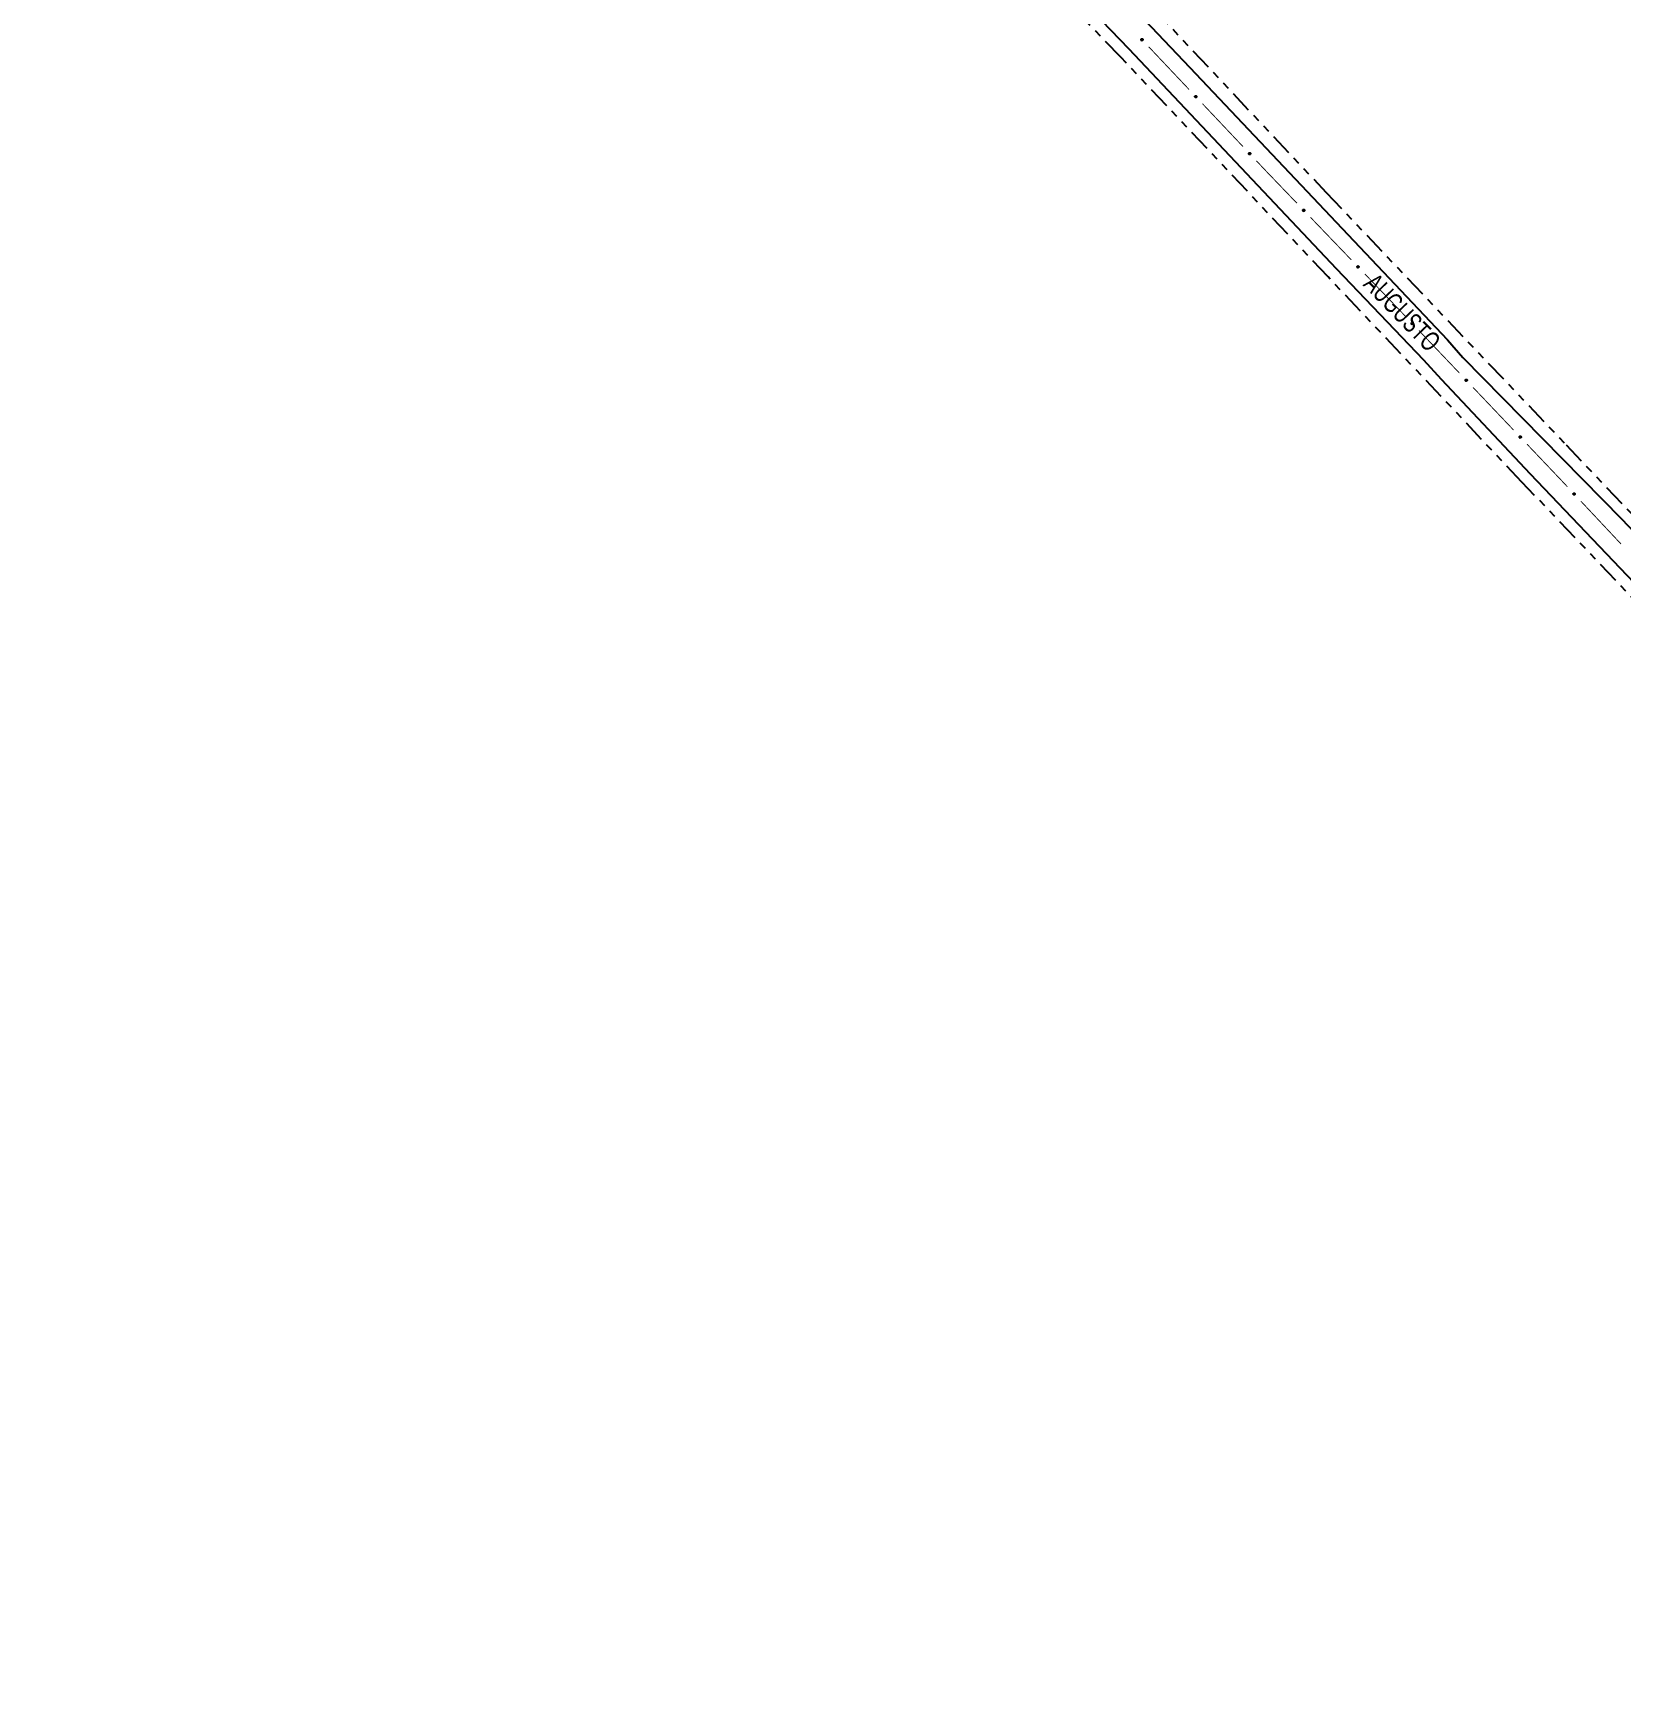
# Model space of a CAD drawing. Extents: x 208948 to 212966, y 4875285 to 4878160.
# Drawn here: x 212018.8 to 212343, y 4876162.8 to 4876503.2 of the extents above; entities that cross this region are included whole.
import ezdxf

# ---------------------------------------------------------------- set-up
doc = ezdxf.new("R2010")
doc.units = 0
doc.header["$LTSCALE"] = 1.5
doc.header["$MEASUREMENT"] = 0
doc.linetypes.add('TRACO_25', pattern=[8, 3, -1, 1, -1, 1, -1])
for name, color, linetype in [('SV-EIXO-ROD-ESTR', 7, 'CONTINUOUS'), ('SV-FX-DOM-EST', 20, 'CONTINUOUS'), ('SV-ROD-ESTADUAIS', 20, 'CONTINUOUS'), ('SV-TXT-ROD-EST', 7, 'CONTINUOUS')]:
    doc.layers.add(name, color=color, linetype=linetype)
doc.styles.add('ARIAL', font='ARIAL.SHX')

msp = doc.modelspace()

# ---------------------------------------------------------------- linework, layer by layer
at = {"layer": 'SV-EIXO-ROD-ESTR'}
for points in [[(212245.050788, 4876502.092225), (212245.099691, 4876502.091516), (212245.141576, 4876502.080906), (212245.173963, 4876502.062002), (212245.198227, 4876502.037835), (212245.220266, 4876502.010315), (212245.236364, 4876501.977667), (212245.246204, 4876501.937473), (212245.245837, 4876501.888411), (212245.232149, 4876501.846219), (212245.215314, 4876501.813475), (212245.191571, 4876501.786723), (212245.164478, 4876501.765762), (212245.130012, 4876501.750162), (212245.089182, 4876501.740587), (212245.039857, 4876501.74215), (212244.998866, 4876501.752833), (212244.96802, 4876501.77194), (212244.941276, 4876501.79598), (212244.919113, 4876501.824346), (212244.903496, 4876501.856485), (212244.89393, 4876501.897612), (212244.896118, 4876501.946275), (212244.906306, 4876501.98728), (212244.924975, 4876502.018387), (212244.949236, 4876502.044183), (212244.976569, 4876502.066623), (212245.008714, 4876502.084171), (212245.050788, 4876502.092225)], [(212256.035536, 4876490.458854), (212256.084439, 4876490.458145), (212256.126324, 4876490.447535), (212256.158711, 4876490.428631), (212256.182975, 4876490.404464), (212256.205014, 4876490.376944), (212256.221111, 4876490.344296), (212256.230952, 4876490.304102), (212256.230585, 4876490.255041), (212256.216896, 4876490.212848), (212256.200062, 4876490.180104), (212256.176319, 4876490.153352), (212256.149225, 4876490.132391), (212256.114759, 4876490.116791), (212256.07393, 4876490.107216), (212256.024605, 4876490.108779), (212255.983614, 4876490.119462), (212255.952767, 4876490.138569), (212255.926024, 4876490.16261), (212255.903861, 4876490.190975), (212255.888244, 4876490.223114), (212255.878678, 4876490.264241), (212255.880866, 4876490.312904), (212255.891054, 4876490.353909), (212255.909723, 4876490.385016), (212255.933983, 4876490.410812), (212255.961317, 4876490.433252), (212255.993462, 4876490.450801), (212256.035536, 4876490.458854)], [(212267.020283, 4876478.825483), (212267.069187, 4876478.824774), (212267.111071, 4876478.814164), (212267.143459, 4876478.79526), (212267.167723, 4876478.771093), (212267.189761, 4876478.743573), (212267.205859, 4876478.710925), (212267.215699, 4876478.670731), (212267.215332, 4876478.62167), (212267.201644, 4876478.579477), (212267.18481, 4876478.546733), (212267.161066, 4876478.519981), (212267.133973, 4876478.49902), (212267.099507, 4876478.48342), (212267.058677, 4876478.473845), (212267.009353, 4876478.475408), (212266.968361, 4876478.486091), (212266.937515, 4876478.505198), (212266.910771, 4876478.529239), (212266.888609, 4876478.557604), (212266.872991, 4876478.589743), (212266.863425, 4876478.63087), (212266.865613, 4876478.679533), (212266.875801, 4876478.720538), (212266.89447, 4876478.751645), (212266.918731, 4876478.777441), (212266.946065, 4876478.799881), (212266.97821, 4876478.81743), (212267.020283, 4876478.825483)], [(212278.068055, 4876467.253363), (212278.116962, 4876467.253056), (212278.158933, 4876467.242791), (212278.191474, 4876467.224154), (212278.215936, 4876467.200187), (212278.2382, 4876467.172849), (212278.254566, 4876467.140334), (212278.264736, 4876467.100223), (212278.264773, 4876467.05116), (212278.251431, 4876467.008856), (212278.234867, 4876466.975975), (212278.211344, 4876466.949029), (212278.184424, 4876466.927846), (212278.150087, 4876466.911963), (212278.109338, 4876466.902053), (212278.060002, 4876466.90321), (212278.018924, 4876466.913556), (212277.987922, 4876466.932409), (212277.960982, 4876466.956229), (212277.938587, 4876466.984411), (212277.922706, 4876467.016421), (212277.912802, 4876467.057467), (212277.91459, 4876467.106147), (212277.92444, 4876467.147235), (212277.942853, 4876467.178494), (212277.966901, 4876467.204488), (212277.994049, 4876467.227152), (212278.026049, 4876467.244964), (212278.068055, 4876467.253363)], [(212289.148057, 4876455.710679), (212289.196964, 4876455.710372), (212289.238935, 4876455.700107), (212289.271477, 4876455.68147), (212289.295939, 4876455.657503), (212289.318203, 4876455.630165), (212289.334568, 4876455.597651), (212289.344739, 4876455.557539), (212289.344775, 4876455.508476), (212289.331434, 4876455.466172), (212289.314869, 4876455.433291), (212289.291346, 4876455.406345), (212289.264426, 4876455.385162), (212289.23009, 4876455.369279), (212289.18934, 4876455.359369), (212289.140005, 4876455.360527), (212289.098927, 4876455.370872), (212289.067924, 4876455.389725), (212289.040984, 4876455.413545), (212289.018589, 4876455.441727), (212289.002708, 4876455.473737), (212288.992804, 4876455.514784), (212288.994592, 4876455.563463), (212289.004443, 4876455.604551), (212289.022855, 4876455.63581), (212289.046903, 4876455.661805), (212289.074051, 4876455.684469), (212289.106051, 4876455.702281), (212289.148057, 4876455.710679)], [(212300.217319, 4876444.156989), (212300.266224, 4876444.156442), (212300.308144, 4876444.145971), (212300.340594, 4876444.127175), (212300.364937, 4876444.103088), (212300.387067, 4876444.075641), (212300.403273, 4876444.043046), (212300.413246, 4876444.002885), (212300.413042, 4876443.953823), (212300.399493, 4876443.911585), (212300.382767, 4876443.878786), (212300.359113, 4876443.851955), (212300.332089, 4876443.830904), (212300.297675, 4876443.81519), (212300.256877, 4876443.80548), (212300.207548, 4876443.80688), (212300.166521, 4876443.817427), (212300.135612, 4876443.836432), (212300.108789, 4876443.860383), (212300.086532, 4876443.888675), (212300.070808, 4876443.920763), (212300.061106, 4876443.961857), (212300.063133, 4876444.010527), (212300.073185, 4876444.051566), (212300.091751, 4876444.082735), (212300.115926, 4876444.108611), (212300.143185, 4876444.131142), (212300.175272, 4876444.148796), (212300.217319, 4876444.156989)], [(212311.240541, 4876432.560068), (212311.289446, 4876432.559521), (212311.331366, 4876432.54905), (212311.363815, 4876432.530253), (212311.388159, 4876432.506167), (212311.410289, 4876432.47872), (212311.426495, 4876432.446125), (212311.436468, 4876432.405964), (212311.436264, 4876432.356902), (212311.422715, 4876432.314664), (212311.405989, 4876432.281864), (212311.382335, 4876432.255034), (212311.355311, 4876432.233983), (212311.320897, 4876432.218269), (212311.280099, 4876432.208559), (212311.23077, 4876432.209959), (212311.189743, 4876432.220506), (212311.158834, 4876432.239511), (212311.132011, 4876432.263462), (212311.109754, 4876432.291754), (212311.09403, 4876432.323842), (212311.084328, 4876432.364936), (212311.086355, 4876432.413606), (212311.096407, 4876432.454645), (212311.114973, 4876432.485813), (212311.139148, 4876432.51169), (212311.166407, 4876432.53422), (212311.198494, 4876432.551875), (212311.240541, 4876432.560068)], [(212322.263762, 4876420.963147), (212322.312668, 4876420.962599), (212322.354588, 4876420.952129), (212322.387037, 4876420.933332), (212322.411381, 4876420.909246), (212322.433511, 4876420.881799), (212322.449717, 4876420.849204), (212322.45969, 4876420.809043), (212322.459485, 4876420.75998), (212322.445937, 4876420.717743), (212322.429211, 4876420.684943), (212322.405556, 4876420.658113), (212322.378533, 4876420.637062), (212322.344119, 4876420.621348), (212322.303321, 4876420.611638), (212322.253992, 4876420.613038), (212322.212965, 4876420.623585), (212322.182055, 4876420.64259), (212322.155232, 4876420.666541), (212322.132976, 4876420.694833), (212322.117252, 4876420.726921), (212322.10755, 4876420.768015), (212322.109577, 4876420.816685), (212322.119629, 4876420.857724), (212322.138195, 4876420.888892), (212322.16237, 4876420.914769), (212322.189629, 4876420.937299), (212322.221716, 4876420.954954), (212322.263762, 4876420.963147)], [(212333.266516, 4876409.345844), (212333.315416, 4876409.344953), (212333.357262, 4876409.334189), (212333.389579, 4876409.315165), (212333.413753, 4876409.290908), (212333.435689, 4876409.263307), (212333.451666, 4876409.230599), (212333.461357, 4876409.190369), (212333.460809, 4876409.141309), (212333.446964, 4876409.099168), (212333.430009, 4876409.066486), (212333.406166, 4876409.039823), (212333.378996, 4876409.018962), (212333.344472, 4876409.003489), (212333.303607, 4876408.994066), (212333.254289, 4876408.995812), (212333.213337, 4876409.006647), (212333.182562, 4876409.025868), (212333.155907, 4876409.050007), (212333.13385, 4876409.078455), (212333.118352, 4876409.110652), (212333.108938, 4876409.151813), (212333.111306, 4876409.200468), (212333.121646, 4876409.241435), (212333.14043, 4876409.272472), (212333.164786, 4876409.298179), (212333.192203, 4876409.320517), (212333.224413, 4876409.337946), (212333.266516, 4876409.345844)]]:
    msp.add_lwpolyline(points, close=True, dxfattribs=at)
for points in [[(212244.89393, 4876501.897612), (212245.089182, 4876501.740587)], [(212244.896118, 4876501.946275), (212245.130012, 4876501.750162)], [(212244.898772, 4876501.920202), (212245.107135, 4876501.747236)], [(212244.901974, 4876501.964512), (212245.143235, 4876501.76068)], [(212244.903496, 4876501.856485), (212245.039857, 4876501.74215)], [(212244.904224, 4876501.874678), (212245.058856, 4876501.74669)], [(212244.906306, 4876501.98728), (212245.164478, 4876501.765762)], [(212244.914746, 4876501.837696), (212245.014601, 4876501.751821)], [(212244.917464, 4876501.999782), (212245.175588, 4876501.778092)], [(212244.919113, 4876501.824346), (212244.998866, 4876501.752833)], [(212244.924975, 4876502.018387), (212245.191571, 4876501.786723)], [(212244.938575, 4876502.0291), (212245.200335, 4876501.799584)], [(212244.949236, 4876502.044183), (212245.215314, 4876501.813475)], [(212244.966299, 4876502.053402), (212245.221613, 4876501.834688)], [(212244.976569, 4876502.066623), (212245.232149, 4876501.846219)], [(212244.995786, 4876502.071861), (212245.236166, 4876501.87095)], [(212245.008714, 4876502.084171), (212245.245837, 4876501.888411)], [(212245.029021, 4876502.086352), (212245.242233, 4876501.914213)], [(212245.050788, 4876502.092225), (212245.246204, 4876501.937473)], [(212245.07741, 4876502.090756), (212245.2359, 4876501.962658)], [(212245.099691, 4876502.091516), (212245.236364, 4876501.977667)], [(212245.123594, 4876502.085571), (212245.22152, 4876501.99975)], [(212245.141576, 4876502.080906), (212245.220266, 4876502.010315)], [(212255.886721, 4876490.331141), (212256.127982, 4876490.127309)], [(212255.891054, 4876490.353909), (212256.149225, 4876490.132391)], [(212255.902212, 4876490.366411), (212256.160335, 4876490.144721)], [(212255.909723, 4876490.385016), (212256.176319, 4876490.153352)], [(212255.923323, 4876490.395729), (212256.185083, 4876490.166213)], [(212255.933983, 4876490.410812), (212256.200062, 4876490.180104)], [(212255.951047, 4876490.420031), (212256.20636, 4876490.201317)], [(212255.961317, 4876490.433252), (212256.216896, 4876490.212848)], [(212255.980534, 4876490.43849), (212256.220914, 4876490.23758)], [(212255.993462, 4876490.450801), (212256.230585, 4876490.255041)], [(212256.013769, 4876490.452981), (212256.226981, 4876490.280842)], [(212256.035536, 4876490.458854), (212256.230952, 4876490.304102)], [(212256.062158, 4876490.457385), (212256.220648, 4876490.329287)], [(212256.084439, 4876490.458145), (212256.221111, 4876490.344296)], [(212256.108342, 4876490.4522), (212256.206268, 4876490.366379)], [(212256.126324, 4876490.447535), (212256.205014, 4876490.376944)], [(212255.878678, 4876490.264241), (212256.07393, 4876490.107216)], [(212255.880866, 4876490.312904), (212256.114759, 4876490.116791)], [(212255.88352, 4876490.286831), (212256.091882, 4876490.113866)], [(212255.888244, 4876490.223114), (212256.024605, 4876490.108779)], [(212255.888971, 4876490.241307), (212256.043604, 4876490.11332)], [(212255.899494, 4876490.204326), (212255.999349, 4876490.11845)], [(212255.903861, 4876490.190975), (212255.983614, 4876490.119462)], [(212266.863425, 4876478.63087), (212267.058677, 4876478.473845)], [(212266.865613, 4876478.679533), (212267.099507, 4876478.48342)], [(212266.868268, 4876478.65346), (212267.07663, 4876478.480495)], [(212266.871469, 4876478.69777), (212267.11273, 4876478.493938)], [(212266.872991, 4876478.589743), (212267.009353, 4876478.475408)], [(212266.873719, 4876478.607936), (212267.028351, 4876478.479949)], [(212266.875801, 4876478.720538), (212267.133973, 4876478.49902)], [(212266.884242, 4876478.570955), (212266.984097, 4876478.485079)], [(212266.886959, 4876478.73304), (212267.145083, 4876478.51135)], [(212266.888609, 4876478.557604), (212266.968361, 4876478.486091)], [(212266.89447, 4876478.751645), (212267.161066, 4876478.519981)], [(212266.90807, 4876478.762358), (212267.169831, 4876478.532842)], [(212266.918731, 4876478.777441), (212267.18481, 4876478.546733)], [(212266.935795, 4876478.78666), (212267.191108, 4876478.567946)], [(212266.946065, 4876478.799881), (212267.201644, 4876478.579477)], [(212266.965282, 4876478.805119), (212267.205662, 4876478.604209)], [(212266.97821, 4876478.81743), (212267.215332, 4876478.62167)], [(212266.998516, 4876478.81961), (212267.211728, 4876478.647471)], [(212267.020283, 4876478.825483), (212267.215699, 4876478.670731)], [(212267.046905, 4876478.824014), (212267.205396, 4876478.695916)], [(212267.069187, 4876478.824774), (212267.205859, 4876478.710925)], [(212267.093089, 4876478.818829), (212267.191015, 4876478.733008)], [(212267.111071, 4876478.814164), (212267.189761, 4876478.743573)], [(212277.912802, 4876467.057467), (212278.109338, 4876466.902053)], [(212277.91459, 4876467.106147), (212278.150087, 4876466.911963)], [(212277.917458, 4876467.080096), (212278.127235, 4876466.90885)], [(212277.920295, 4876467.124431), (212278.163224, 4876466.92259)], [(212277.922706, 4876467.016421), (212278.060002, 4876466.90321)], [(212277.923284, 4876467.034619), (212278.078963, 4876466.907907)], [(212277.92444, 4876467.147235), (212278.184424, 4876466.927846)], [(212277.93411, 4876466.997725), (212278.034667, 4876466.912673)], [(212277.935495, 4876467.159828), (212278.195432, 4876466.940267)], [(212277.938587, 4876466.984411), (212278.018924, 4876466.913556)], [(212277.942853, 4876467.178494), (212278.211344, 4876466.949029)], [(212277.956365, 4876467.189318), (212278.220003, 4876466.961961)], [(212277.966901, 4876467.204488), (212278.234867, 4876466.975975)], [(212277.983888, 4876467.213847), (212278.240991, 4876466.997239)], [(212277.994049, 4876467.227152), (212278.251431, 4876467.008856)], [(212278.013223, 4876467.232548), (212278.255246, 4876467.03362)], [(212278.026049, 4876467.244964), (212278.264773, 4876467.05116)], [(212278.046337, 4876467.247312), (212278.260957, 4876467.076931)], [(212278.068055, 4876467.253363), (212278.264736, 4876467.100223)], [(212278.094688, 4876467.252113), (212278.254226, 4876467.125322)], [(212278.116962, 4876467.253056), (212278.254566, 4876467.140334)], [(212278.140913, 4876467.247308), (212278.239541, 4876467.162295)], [(212278.158933, 4876467.242791), (212278.2382, 4876467.172849)], [(212288.992804, 4876455.514784), (212289.18934, 4876455.359369)], [(212288.994592, 4876455.563463), (212289.23009, 4876455.369279)], [(212288.997461, 4876455.537413), (212289.207238, 4876455.366166)], [(212289.000298, 4876455.581747), (212289.243226, 4876455.379906)], [(212289.002708, 4876455.473737), (212289.140005, 4876455.360527)], [(212289.003286, 4876455.491935), (212289.158965, 4876455.365223)], [(212289.004443, 4876455.604551), (212289.264426, 4876455.385162)], [(212289.014112, 4876455.455041), (212289.11467, 4876455.369989)], [(212289.015497, 4876455.617144), (212289.275435, 4876455.397583)], [(212289.018589, 4876455.441727), (212289.098927, 4876455.370872)], [(212289.022855, 4876455.63581), (212289.291346, 4876455.406345)], [(212289.036367, 4876455.646634), (212289.300005, 4876455.419277)], [(212289.046903, 4876455.661805), (212289.314869, 4876455.433291)], [(212289.06389, 4876455.671163), (212289.320993, 4876455.454555)], [(212289.074051, 4876455.684469), (212289.331434, 4876455.466172)], [(212289.093225, 4876455.689864), (212289.335248, 4876455.490936)], [(212289.106051, 4876455.702281), (212289.344775, 4876455.508476)], [(212289.126339, 4876455.704628), (212289.340959, 4876455.534248)], [(212289.148057, 4876455.710679), (212289.344739, 4876455.557539)], [(212289.17469, 4876455.70943), (212289.334228, 4876455.582638)], [(212289.196964, 4876455.710372), (212289.334568, 4876455.597651)], [(212289.220915, 4876455.704624), (212289.319543, 4876455.619611)], [(212289.238935, 4876455.700107), (212289.318203, 4876455.630165)], [(212300.061106, 4876443.961857), (212300.256877, 4876443.80548)], [(212300.063133, 4876444.010527), (212300.297675, 4876443.81519)], [(212300.065874, 4876443.984463), (212300.274808, 4876443.812189)], [(212300.068928, 4876444.028784), (212300.310863, 4876443.825752)], [(212300.070808, 4876443.920763), (212300.207548, 4876443.80688)], [(212300.071476, 4876443.938958), (212300.226531, 4876443.811483)], [(212300.073185, 4876444.051566), (212300.332089, 4876443.830904)], [(212300.082121, 4876443.902011), (212300.18226, 4876443.816467)], [(212300.084302, 4876444.064105), (212300.343158, 4876443.843272)], [(212300.086532, 4876443.888675), (212300.166521, 4876443.817427)], [(212300.091751, 4876444.082735), (212300.359113, 4876443.851955)], [(212300.105316, 4876444.093493), (212300.367835, 4876443.864845)], [(212300.115926, 4876444.108611), (212300.382767, 4876443.878786)], [(212300.132959, 4876444.117886), (212300.388995, 4876443.900019)], [(212300.143185, 4876444.131142), (212300.399493, 4876443.911585)], [(212300.162385, 4876444.136443), (212300.403429, 4876443.93633)], [(212300.175272, 4876444.148796), (212300.413042, 4876443.953823)], [(212300.195571, 4876444.151044), (212300.409352, 4876443.979612)], [(212300.217319, 4876444.156989), (212300.413246, 4876444.002885)], [(212300.243946, 4876444.155608), (212300.402859, 4876444.028036)], [(212300.266224, 4876444.156442), (212300.403273, 4876444.043046)], [(212300.290146, 4876444.150576), (212300.388356, 4876444.06508)], [(212300.308144, 4876444.145971), (212300.387067, 4876444.075641)], [(212311.107523, 4876432.467184), (212311.36638, 4876432.24635)], [(212311.114973, 4876432.485813), (212311.382335, 4876432.255034)], [(212311.128537, 4876432.496571), (212311.391057, 4876432.267923)], [(212311.139148, 4876432.51169), (212311.405989, 4876432.281864)], [(212311.156181, 4876432.520965), (212311.412217, 4876432.303098)], [(212311.166407, 4876432.53422), (212311.422715, 4876432.314664)], [(212311.185607, 4876432.539522), (212311.426651, 4876432.339409)], [(212311.198494, 4876432.551875), (212311.436264, 4876432.356902)], [(212311.218793, 4876432.554123), (212311.432574, 4876432.382691)], [(212311.240541, 4876432.560068), (212311.436468, 4876432.405964)], [(212311.267167, 4876432.558687), (212311.426081, 4876432.431115)], [(212311.289446, 4876432.559521), (212311.426495, 4876432.446125)], [(212311.313368, 4876432.553655), (212311.411578, 4876432.468159)], [(212311.331366, 4876432.54905), (212311.410289, 4876432.47872)], [(212311.084328, 4876432.364936), (212311.280099, 4876432.208559)], [(212311.086355, 4876432.413606), (212311.320897, 4876432.218269)], [(212311.089096, 4876432.387542), (212311.29803, 4876432.215268)], [(212311.09215, 4876432.431863), (212311.334085, 4876432.228831)], [(212311.09403, 4876432.323842), (212311.23077, 4876432.209959)], [(212311.094698, 4876432.342037), (212311.249753, 4876432.214562)], [(212311.096407, 4876432.454645), (212311.355311, 4876432.233983)], [(212311.105343, 4876432.30509), (212311.205481, 4876432.219546)], [(212311.109754, 4876432.291754), (212311.189743, 4876432.220506)], [(212322.10755, 4876420.768015), (212322.303321, 4876420.611638)], [(212322.109577, 4876420.816685), (212322.344119, 4876420.621348)], [(212322.112317, 4876420.790621), (212322.321251, 4876420.618347)], [(212322.115372, 4876420.834941), (212322.357307, 4876420.63191)], [(212322.117252, 4876420.726921), (212322.253992, 4876420.613038)], [(212322.11792, 4876420.745116), (212322.272975, 4876420.617641)], [(212322.119629, 4876420.857724), (212322.378533, 4876420.637062)], [(212322.128565, 4876420.708169), (212322.228703, 4876420.622624)], [(212322.130745, 4876420.870263), (212322.389602, 4876420.649429)], [(212322.132976, 4876420.694833), (212322.212965, 4876420.623585)], [(212322.138195, 4876420.888892), (212322.405556, 4876420.658113)], [(212322.151759, 4876420.89965), (212322.414278, 4876420.671002)], [(212322.16237, 4876420.914769), (212322.429211, 4876420.684943)], [(212322.179403, 4876420.924044), (212322.435439, 4876420.706177)], [(212322.189629, 4876420.937299), (212322.445937, 4876420.717743)], [(212322.208829, 4876420.942601), (212322.449873, 4876420.742488)], [(212322.221716, 4876420.954954), (212322.459485, 4876420.75998)], [(212322.242015, 4876420.957202), (212322.455796, 4876420.78577)], [(212322.263762, 4876420.963147), (212322.45969, 4876420.809043)], [(212322.290389, 4876420.961766), (212322.449303, 4876420.834193)], [(212322.312668, 4876420.962599), (212322.449717, 4876420.849204)], [(212322.33659, 4876420.956734), (212322.4348, 4876420.871238)], [(212322.354588, 4876420.952129), (212322.433511, 4876420.881799)], [(212333.108938, 4876409.151813), (212333.303607, 4876408.994066)], [(212333.111306, 4876409.200468), (212333.344472, 4876409.003489)], [(212333.113864, 4876409.174385), (212333.321584, 4876409.000649)], [(212333.117229, 4876409.218683), (212333.357734, 4876409.013959)], [(212333.118352, 4876409.110652), (212333.254289, 4876408.995812)], [(212333.119147, 4876409.128842), (212333.273304, 4876409.000282)], [(212333.121646, 4876409.241435), (212333.378996, 4876409.018962)], [(212333.129532, 4876409.091821), (212333.229068, 4876409.005576)], [(212333.13285, 4876409.253896), (212333.390151, 4876409.031251)], [(212333.13385, 4876409.078455), (212333.213337, 4876409.006647)], [(212333.14043, 4876409.272472), (212333.406166, 4876409.039823)], [(212333.15407, 4876409.283135), (212333.414978, 4876409.052651)], [(212333.164786, 4876409.298179), (212333.430009, 4876409.066486)], [(212333.181884, 4876409.307334), (212333.436385, 4876409.087676)], [(212333.192203, 4876409.320517), (212333.446964, 4876409.099168)], [(212333.211439, 4876409.325684), (212333.451073, 4876409.123884)], [(212333.224413, 4876409.337946), (212333.460809, 4876409.141309)], [(212333.244727, 4876409.340052), (212333.4573, 4876409.167124)], [(212333.266516, 4876409.345844), (212333.461357, 4876409.190369)], [(212333.293132, 4876409.344277), (212333.451147, 4876409.215592)], [(212333.315416, 4876409.344953), (212333.451666, 4876409.230599)], [(212333.339297, 4876409.33892), (212333.436904, 4876409.252737)], [(212333.357262, 4876409.334189), (212333.435689, 4876409.263307)]]:
    msp.add_lwpolyline(points, dxfattribs=at)
at = {"layer": 'SV-EIXO-ROD-ESTR', "const_width": 0.18}
for points in [[(212246.442487, 4876500.45801), (212254.681048, 4876491.732982)], [(212257.427234, 4876488.824639), (212265.665795, 4876480.099611)], [(212268.411982, 4876477.191268), (212270.471622, 4876475.010011)], [(212270.471622, 4876475.010011), (212270.585156, 4876474.889773)], [(212270.585156, 4876474.889773), (212276.703139, 4876468.516314)], [(212279.47314, 4876465.630643), (212287.783141, 4876456.97363)], [(212290.553142, 4876454.087959), (212297.478144, 4876446.873782)], [(212297.478144, 4876446.873782), (212297.979905, 4876446.351068)], [(212297.979905, 4876446.351068), (212298.858618, 4876445.426623)], [(212301.614423, 4876442.527393), (212309.881839, 4876433.829702)], [(212312.637645, 4876430.930472), (212320.905061, 4876422.232781)], [(212323.660867, 4876419.333551), (212329.861429, 4876412.810282)], [(212329.861429, 4876412.810282), (212330.371938, 4876412.273205)], [(212330.371938, 4876412.273205), (212331.916757, 4876410.62498)], [(212334.652152, 4876407.706485), (212342.858338, 4876398.951001)]]:
    msp.add_lwpolyline(points, dxfattribs=at)
at = {"layer": 'SV-FX-DOM-EST', "linetype": 'TRACO_25'}
for points in [[(212430.824699, 4876297.437433, 12.640458), (212374.916188, 4876356.786034, 11.3725), (212322.636843, 4876411.594737, 10.577512), (212283.064961, 4876453.493748, 10.396376), (212240.763642, 4876498.312691, 10.12467), (212199.801942, 4876540.88168, 10.527196), (212156.080937, 4876587.370585, 11.312122), (212118.108656, 4876627.029645, 11.563701), (212089.904362, 4876656.268949, 12.398942), (212051.242246, 4876696.837989, 12.680711), (212018.762413, 4876731.650223, 12.680711)], [(212034.471602, 4876731.231004, 12.680711), (212095.595391, 4876667.328843, 12.499574), (212164.571308, 4876594.820558, 11.342311), (212239.05618, 4876517.142401, 10.547322), (212282.667198, 4876470.683494, 9.993849), (212331.627199, 4876419.194712, 10.66808), (212384.996316, 4876363.196038, 11.120922), (212428.666365, 4876317.230421, 12.469384), (212503.442243, 4876239.53897, 12.469384)]]:
    msp.add_polyline3d(points, dxfattribs=at)
at = {"layer": 'SV-ROD-ESTADUAIS', "linetype": 'Continuous'}
for points in [[(212026.482683, 4876736.560094, 13.304626), (212103.823232, 4876654.959102, 12.539826), (212169.349867, 4876586.18073, 11.352374), (212254.812406, 4876496.242856, 10.426565), (212307.422998, 4876440.653872, 10.426565), (212310.573028, 4876437.053837, 10.426565), (212343.01446, 4876404.005042, 10.869344), (212427.217253, 4876315.367137, 12.378816), (212522.9377, 4876214.669519, 14.210309), (212572.252393, 4876162.836095, 14.894604)], [(212432.542514, 4876299.055676, 12.640458), (212376.628968, 4876358.409623, 11.3725), (212324.348578, 4876413.21942, 10.577512), (212306.222986, 4876432.553794, 10.577512), (212302.622951, 4876436.453831, 10.577512), (212284.78097, 4876455.113906, 10.396376), (212242.472106, 4876499.940844, 10.12467), (212201.511865, 4876542.508317, 10.527196), (212157.792868, 4876588.995086, 11.312122), (212119.810258, 4876628.664933, 11.563701), (212091.60788, 4876657.902252, 12.398942), (212052.959303, 4876698.457085, 12.680711), (212020.48799, 4876733.260187, 12.680711)]]:
    msp.add_polyline3d(points, dxfattribs=at)

# ---------------------------------------------------------------- texts
at = {"layer": 'SV-TXT-ROD-EST', "style": 'ARIAL', "width": 0.7}
msp.add_text('AUGUSTO', height=4, rotation=314, dxfattribs=at).set_placement((212290.075105, 4876451.796739))

doc.saveas('drawing.dxf')
